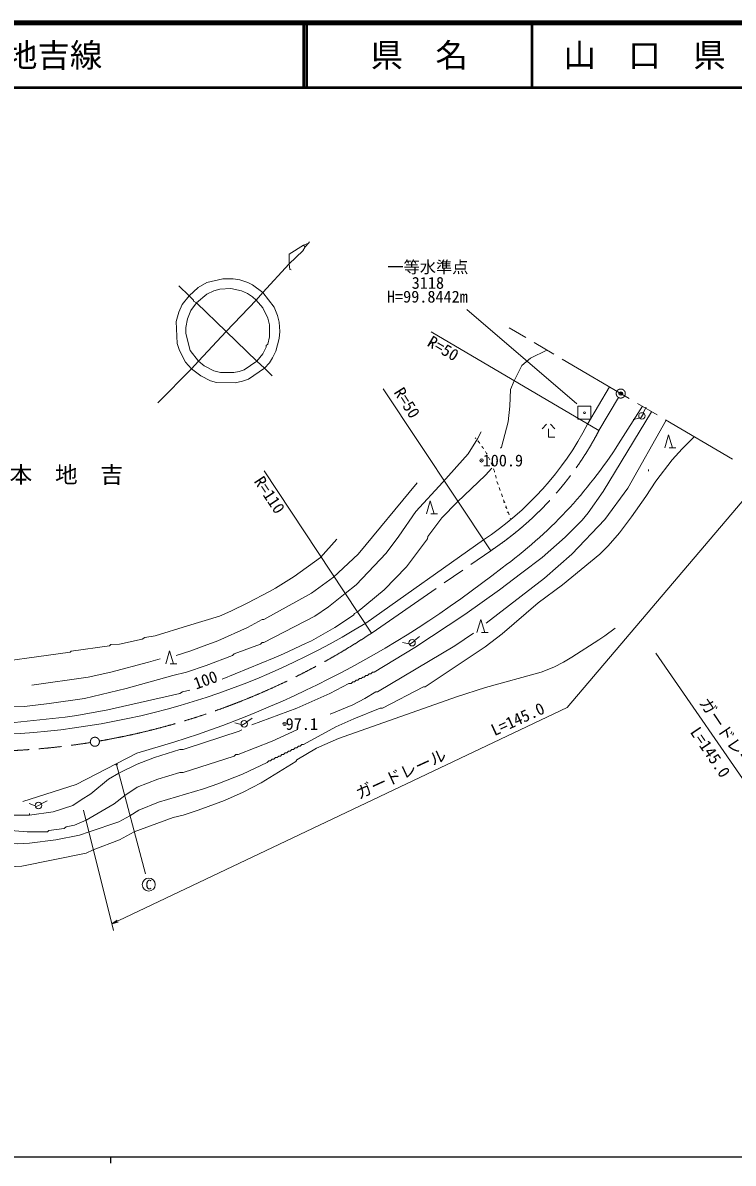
# Model space of a CAD drawing. Units: millimetres, scale not verified. Extents: x 40000 to 680000, y 20000 to 380000.
# Drawn here: x 254480 to 364048, y 204000 to 380000 of the extents above; entities that cross this region are included whole.
import ezdxf
from ezdxf.enums import TextEntityAlignment as Align

# ---------------------------------------------------------------- set-up
doc = ezdxf.new("R2010")
doc.units = ezdxf.units.MM
doc.header["$LTSCALE"] = 1000
doc.header["$PDMODE"] = 32
doc.header["$PDSIZE"] = 500
doc.linetypes.add('CHAIN', pattern=[18.5, 12, -1.5, 3.5, -1.5])
for name, color, linetype, lineweight in [('M-BGD', 7, 'Continuous', 13), ('M-BMK', 2, 'CHAIN', 13), ('M-STR-HTXT', 7, 'Continuous', 13), ('M-TTL', 2, 'Continuous', 140), ('M-TTL-BAND', 7, 'Continuous', 25), ('M-TTL-LINE', 7, 'Continuous', 50)]:
    doc.layers.add(name, color=color, linetype=linetype, lineweight=lineweight)
for name, color, linetype in [('M-BMK-HTXT', 7, 'Continuous'), ('M-OTRS', 6, 'Continuous'), ('M-TTL-TXT', 7, 'Continuous')]:
    doc.layers.add(name, color=color, linetype=linetype)
doc.styles.add('ＭＳ ゴシック', font='')
doc.styles.get('ＭＳ ゴシック').set_extended_font_data('MS Gothic')

# ---------------------------------------------------------------- blocks, each defined once
blk = doc.blocks.new('針葉樹林')
at = {"color": 7, "linetype": 'Continuous', "lineweight": 13}
for p, q in [((-0.6, 0), (0, 2)), ((0, 2), (0.6, 0)), ((0.1, 0), (1.1, 0))]:
    blk.add_line(p, q, dxfattribs=at)
blk = doc.blocks.new('竹林')
at = {"color": 7, "linetype": 'Continuous', "lineweight": 13}
for p, q in [((-1, 1.3), (-0.3, 2)), ((0.3, 2), (1, 1.3)), ((0, 1.3), (0, 0)), ((0, 0), (1, 0))]:
    blk.add_line(p, q, dxfattribs=at)
blk = doc.blocks.new('カーブミラー')
at = {"color": 7, "linetype": 'Continuous', "lineweight": 13}
blk.add_circle((0, 0), 1, dxfattribs=at)
at = {"color": 7, "style": 'ＭＳ ゴシック'}
blk.add_text('C', height=1.47, dxfattribs=at).set_placement((0, 0), align=Align.MIDDLE_CENTER)
blk = doc.blocks.new('電話柱1')
at = {"color": 7, "linetype": 'Continuous', "lineweight": 13}
for p, q in [((-1.203, 0.848), (-0.496, 0.14)), ((-0.516, 0.002), (0.484, 0.002)), ((1.475, 0.164), (0.478, 0.078))]:
    blk.add_line(p, q, dxfattribs=at)
blk.add_circle((-0.016, 0.002), 0.5, dxfattribs=at)
blk = doc.blocks.new('open_arrow')
at = {"color": 0, "linetype": 'Continuous', "lineweight": -2}
blk.add_lwpolyline([(7.5, 1.25), (0, 0), (7.5, -1.25)], dxfattribs=at)

msp = doc.modelspace()

# ---------------------------------------------------------------- linework, layer by layer
at = {"layer": 'M-BGD'}
for p, q in [((298519, 346005), (297757, 345666)), ((297757, 345666), (298011, 345412)), ((298519, 346005), (298011, 345412)), ((298688, 346174), (298519, 346005)), ((291491, 338385), (295555, 342787)), ((278537, 339401), (280146, 337877)), ((291491, 338385), (290475, 337199)), ((281247, 336776), (285819, 332373)), ((290475, 337199), (285819, 332373)), ((285819, 332373), (281585, 327801)), ((285819, 332373), (290560, 327801)), ((281585, 327801), (280485, 326616)), ((290560, 327801), (291745, 326701)), ((280485, 326616), (275320, 321367)), ((291745, 326701), (292931, 325515)), ((341591, 318036), (344983, 323799)), ((340097, 318828), (340097, 320828)), ((340097, 320828), (342097, 320828)), ((342097, 320828), (342097, 318828)), ((346379, 315028), (350044, 320820)), ((342097, 318828), (340097, 318828)), ((325189, 316879), (324596, 315779)), ((351012, 311037), (351012, 310783)), ((327616, 309210), (327787, 308740)), ((327958, 308270), (328129, 307800)), ((328300, 307330), (328471, 306861)), ((328642, 306391), (328814, 305921)), ((328660, 306127), (328660, 305957)), ((328914, 305195), (329083, 305195)), ((328985, 305451), (329156, 304981)), ((329337, 304518), (329168, 304433)), ((329327, 304512), (329498, 304042)), ((329669, 303572), (329757, 303332)), ((302921, 300285), (300381, 297491)), ((307363, 287342), (325525, 300180)), ((272056, 267305), (262733, 262461)), ((262733, 262461), (254480, 259797)), ((255508, 257951), (255508, 257697))]:
    msp.add_line(p, q, dxfattribs=at)
at = {"layer": 'M-BGD', "linetype": 'CHAIN'}
msp.add_line((363943, 312639), (329471, 332930), dxfattribs=at)
at = {"layer": 'M-BGD'}
for points in [[(297757, 345666), (295555, 344311), (295555, 342787)], [(295555, 342787), (297672, 344819), (298011, 345412)], [(295555, 342787), (295640, 341941), (295894, 341856)], [(291491, 338385), (289883, 339570), (289205, 339909), (287935, 340332), (286919, 340501), (285311, 340501), (282855, 339909), (281501, 339147), (280146, 337877)], [(290475, 337199), (289883, 337707), (289121, 338215), (288189, 338639), (286581, 338977), (284887, 338893), (283956, 338639), (282855, 338131), (281247, 336776)], [(291745, 326701), (292507, 327547), (293015, 328309), (293523, 329325), (294031, 331273), (294116, 332373), (294031, 333813), (293777, 334829), (293269, 336099), (291491, 338385)], [(280485, 326616), (279553, 327632), (278622, 329410), (278283, 330511), (278114, 333897), (278537, 335337), (279045, 336522), (280146, 337877)], [(281247, 336776), (280400, 335591), (279892, 334321), (279638, 332966), (279638, 332035), (280315, 329410), (281585, 327801)], [(280146, 337877), (280823, 337199), (280823, 337030), (281247, 336776)], [(290475, 337199), (291491, 336014), (292253, 334405), (292507, 333389), (292507, 331527), (292253, 330426), (291999, 330172), (291999, 329918), (291491, 328902), (290560, 327801)], [(317653, 330680), (317230, 330426), (317230, 330257)], [(335326, 329483), (332809, 328225), (331454, 327124), (330269, 324753)], [(281585, 327801), (282432, 327039), (283956, 326277), (284972, 326023), (287004, 326023), (287851, 326193), (288613, 326447), (290560, 327801)], [(280485, 326616), (281924, 325515), (283448, 324753), (284379, 324499), (287258, 324415), (288359, 324669), (289290, 325007), (291745, 326701)], [(330269, 324753), (329676, 323399), (329591, 320859), (329337, 318403), (328321, 314509), (328152, 314339)], [(351468, 319982), (343985, 307651), (341699, 304349), (340767, 303248), (338143, 300623), (334587, 297491), (331454, 295120), (327983, 292495), (322649, 288685), (314944, 283605)], [(353693, 318672), (347795, 308159), (344239, 303333), (339159, 297999), (334925, 294273), (325951, 287331)], [(358037, 316115), (356177, 314255), (354653, 312561), (352113, 309259), (350589, 306889), (348387, 303756), (346525, 301301), (344747, 299269), (343477, 297999), (337719, 293257), (333994, 290463), (328406, 285722), (325781, 283690), (316553, 277509), (316299, 277509), (309949, 274207), (309610, 274207), (305546, 272599), (302752, 271329), (297757, 268619), (297503, 268619), (297249, 268365), (296995, 268365), (296741, 268111), (296487, 268111), (296233, 267857), (295979, 267857), (295725, 267603), (295471, 267603), (295217, 267349), (294963, 267349), (294709, 267095), (294455, 267095), (294201, 266841), (293947, 266841), (293693, 266587), (293439, 266587), (293185, 266333), (292931, 266333), (292677, 266079), (292423, 266079), (292169, 265825), (288359, 264047), (284549, 262523), (282347, 261761), (275405, 259729), (272357, 258459), (271002, 257613)], [(324596, 315779), (323157, 313493), (319262, 309090)], [(326797, 311291), (325866, 310191), (321463, 306042)], [(315283, 309005), (306223, 297999), (302413, 294443)], [(319262, 309090), (315113, 304603), (312489, 300793), (310541, 298168), (305885, 293257), (304191, 291903)], [(321463, 306042), (319093, 303587), (316976, 300708), (316891, 300369), (313674, 296051), (310203, 292495), (306054, 289024)], [(300381, 297491), (296317, 294527), (293439, 292749), (292507, 292241), (289205, 290463), (286581, 289193), (284803, 288431), (279892, 286907), (274897, 285383), (273288, 285129), (272865, 284875), (269393, 284113), (268039, 284029), (267869, 283859), (261943, 283013), (261773, 282843), (246872, 280811), (244501, 280811)], [(278114, 282335), (280400, 283097), (282432, 283859), (284549, 284621), (289121, 286653), (291407, 287923), (291661, 287923), (299027, 291987), (302413, 294443)], [(304191, 291903), (301651, 289871), (299535, 288431), (291661, 284367), (291407, 284367), (291153, 284113), (287089, 282589), (286835, 282335), (282771, 280811), (279723, 279795), (277606, 279287), (270409, 277255), (263975, 275731), (258556, 274969), (254746, 274461), (243993, 274631)], [(285226, 278695), (293269, 281997), (294709, 282589), (298095, 284198), (299027, 284621), (302583, 286653), (305461, 288601), (305631, 288855), (306054, 289024)], [(345847, 286569), (344239, 285383), (343307, 284791), (339159, 282081), (337889, 281319), (336365, 280557), (334417, 279795), (325866, 277425), (321379, 275985), (303175, 269551), (299789, 268027), (296741, 266249), (296571, 265995), (291237, 262693), (288443, 261253), (285565, 259983), (281501, 258459), (279215, 257697), (277691, 257359), (271679, 255157)], [(324003, 285807), (321125, 283859), (309187, 276747), (308933, 276747), (307239, 275731), (305377, 274715), (301905, 273276)], [(314944, 283605), (308679, 279795), (308425, 279795), (308171, 279541), (307917, 279541), (307663, 279287), (307409, 279287), (307155, 279033), (306901, 279033), (306647, 278779), (306393, 278779), (306139, 278525), (305885, 278525), (305631, 278271), (305377, 278271), (305123, 278017), (304784, 278017), (301821, 276493), (296741, 274207), (289798, 271667)], [(275659, 281827), (273881, 281319), (268039, 279795), (264567, 279033), (255847, 277763)], [(280231, 277001), (279130, 276747), (278707, 276493), (267615, 273953), (262789, 273107), (261011, 272853), (249243, 271583), (243739, 271498)], [(288274, 270905), (287851, 270651), (282347, 268873), (279977, 268111), (279215, 267857), (278707, 267857), (274812, 266587), (272103, 265571), (269309, 264217)], [(296741, 270905), (292931, 269127), (287681, 267095), (287343, 267095), (287089, 266841), (279215, 264301), (278707, 264301), (275320, 263285), (272103, 262015), (270240, 260745)], [(269309, 264217), (267700, 263285), (264991, 260999), (263467, 260068)], [(270240, 260745), (268547, 259475), (264229, 256935)], [(263467, 260068), (262197, 259221), (259149, 258205), (255508, 257697)], [(252629, 257697), (255508, 257697)], [(271002, 257613), (269309, 256681), (264737, 255157)], [(264229, 256935), (262451, 256173), (261181, 255919), (260842, 255665), (258471, 255327), (258302, 255157), (255169, 255157), (251952, 255411), (247295, 256681)], [(264737, 255157), (263213, 254649), (259572, 253887), (255508, 253379), (253645, 253295), (249158, 253379), (236289, 254141), (235357, 254311), (229939, 254395)], [(271679, 255157), (269393, 253887), (265329, 252363)], [(265329, 252363), (264229, 251855), (254323, 249823), (252375, 249739), (247211, 249823), (245517, 249993), (242046, 249993), (241538, 249823), (239421, 249823), (237305, 249993), (229431, 251347)]]:
    msp.add_lwpolyline(points, dxfattribs=at)
for centre, radius in [((341097, 319828), 150), ((268951, 265556), 100)]:
    msp.add_circle(centre, radius, dxfattribs=at)
for centre, radius, start, end in [((299011, 340193), 48000, 303.5305, 332.50994), ((313941, 306598), 13922, 41.67855, 42.06231), ((313941, 306598), 13922, 37.56293, 39.62074), ((313941, 306598), 13922, 33.44732, 35.50513), ((313941, 306598), 13922, 29.3317, 31.38951), ((286953, 352839), 70436, 306.04998, 327.53255), ((313941, 306598), 13922, 25.21609, 27.2739), ((313941, 306598), 13922, 21.10047, 23.15828), ((313941, 306598), 13922, 16.98486, 19.04267), ((313941, 306598), 13922, 12.86924, 14.92705), ((230585, 418878), 157144, 285.30197, 308.49754), ((246603, 385674), 115590, 268.51705, 301.71216)]:
    msp.add_arc(centre, radius, start, end, dxfattribs=at)
for p in [(325245, 312454), (294858, 271787)]:
    msp.add_point(p, dxfattribs=at)
at = {"layer": 'M-BMK'}
for p, q in [((343341, 317066), (346352, 322181)), ((308353, 285868), (326647, 298524))]:
    msp.add_line(p, q, dxfattribs=at)
for centre in [(346707, 322784), (265592, 269036)]:
    msp.add_circle(centre, 700, dxfattribs=at)
for centre, radius, start, end in [((299011, 340193), 50000, 303.55369, 332.44947), ((247572, 377550), 110000, 279.79317, 303.54259), ((247572, 377550), 110000, 267.87061, 279.06395)]:
    msp.add_arc(centre, radius, start, end, dxfattribs=at)
at = {"layer": 'M-OTRS'}
msp.add_point((346707, 322784), dxfattribs=at)
at = {"layer": 'M-STR-HTXT'}
for p, q in [((339945, 321171), (322971, 335743)), ((343341, 317066), (317487, 332284)), ((326647, 298524), (310065, 323525)), ((308277, 285817), (291721, 310835)), ((372319, 253437), (352102, 282715)), ((268951, 265556), (273381, 248650)), ((263848, 258502), (268445, 239904))]:
    msp.add_line(p, q, dxfattribs=at)
msp.add_lwpolyline([(268191, 240930), (338432, 274347), (368613, 309890)], dxfattribs=at)
at = {"layer": 'M-TTL'}
msp.add_line((680000, 380000), (40000, 380000), dxfattribs=at)
at = {"layer": 'M-TTL-BAND'}
for p, q in [((40000, 205000), (579000, 205000)), ((268000, 205000), (268000, 204000))]:
    msp.add_line(p, q, dxfattribs=at)
at = {"layer": 'M-TTL-LINE'}
for p, q in [((297750, 380000), (297750, 370000)), ((298250, 380000), (298250, 370000)), ((333000, 380000), (333000, 370000)), ((40000, 370000), (680000, 370000))]:
    msp.add_line(p, q, dxfattribs=at)

# ---------------------------------------------------------------- block references
at = {"layer": 'M-BGD', "xscale": 1000, "yscale": 1000}
for p, rotation in [((349987, 319338), 57.68038), ((314535, 284336), 34.11768), ((288649, 271806), 29.11768), ((256911, 259201), 22.11768)]:
    msp.add_blockref('電話柱1', p, dxfattribs=dict(at, rotation=rotation))
for name, p in [('竹林', (335562, 316055)), ('針葉樹林', (354094, 314404)), ('針葉樹林', (317330, 304200)), ('針葉樹林', (325133, 285893)), ('針葉樹林', (277113, 281091)), ('カーブミラー', (273906, 246999))]:
    msp.add_blockref(name, p, dxfattribs=at)
at = {"layer": 'M-STR-HTXT', "rotation": 284.7}
msp.add_blockref('open_arrow', (268951, 265556), dxfattribs=at)
at = {"layer": 'M-STR-HTXT', "xscale": 133, "yscale": 133, "rotation": 25.4}
msp.add_blockref('open_arrow', (268191, 240930), dxfattribs=at)

# ---------------------------------------------------------------- texts
at = {"layer": 'M-BGD', "style": 'ＭＳ ゴシック'}
for s, p in [('100.9', (325405, 312454)), ('97.1', (295018, 271787))]:
    msp.add_text(s, height=1833, dxfattribs=at).set_placement(p, align=Align.MIDDLE_LEFT)
msp.add_text('100', height=1833, rotation=20.022, dxfattribs=at).set_placement((283153, 277208), align=Align.BOTTOM_CENTER)
at = {"layer": 'M-BMK-HTXT', "style": 'ＭＳ ゴシック'}
msp.add_text('本\u3000地\u3000吉', height=2566, dxfattribs=at).set_placement((261194, 308214), align=Align.BOTTOM_CENTER)
at = {"layer": 'M-STR-HTXT', "style": 'ＭＳ ゴシック'}
for s, p in [('一等水準点', (316959, 340832)), ('3118', (316959, 338400)), ('H=99.8442m', (316883, 336272))]:
    msp.add_text(s, height=1833, dxfattribs=at).set_placement(p, align=Align.BOTTOM_CENTER)
for s, rotation, p in [('R=50', 329.518, (316432, 329755)), ('R=50', 302.354, (311176, 322679)), ('R=110', 303.495, (289599, 308925))]:
    msp.add_text(s, height=1833, rotation=rotation, dxfattribs=at).set_placement(p, align=Align.BOTTOM_LEFT)
for s, rotation, p in [('L=145.0', 24.564, (331425, 271210)), ('ガードレール', 304.005, (362463, 268564)), ('L=145.0', 304.005, (359312, 266613)), ('ガードレール', 24.564, (313409, 262755))]:
    msp.add_text(s, height=1833, rotation=rotation, dxfattribs=at).set_placement(p, align=Align.BOTTOM_CENTER)
at = {"layer": 'M-TTL-TXT', "style": 'ＭＳ ゴシック'}
msp.add_text('一般県道大河内地吉線', height=3666, dxfattribs=at).set_placement((216734, 375000), align=Align.MIDDLE_LEFT)
for s, p in [('県\u3000名', (315625, 375000)), ('山\u3000口\u3000県', (350375, 375000))]:
    msp.add_text(s, height=3666, dxfattribs=at).set_placement(p, align=Align.MIDDLE_CENTER)

doc.saveas('drawing.dxf')
